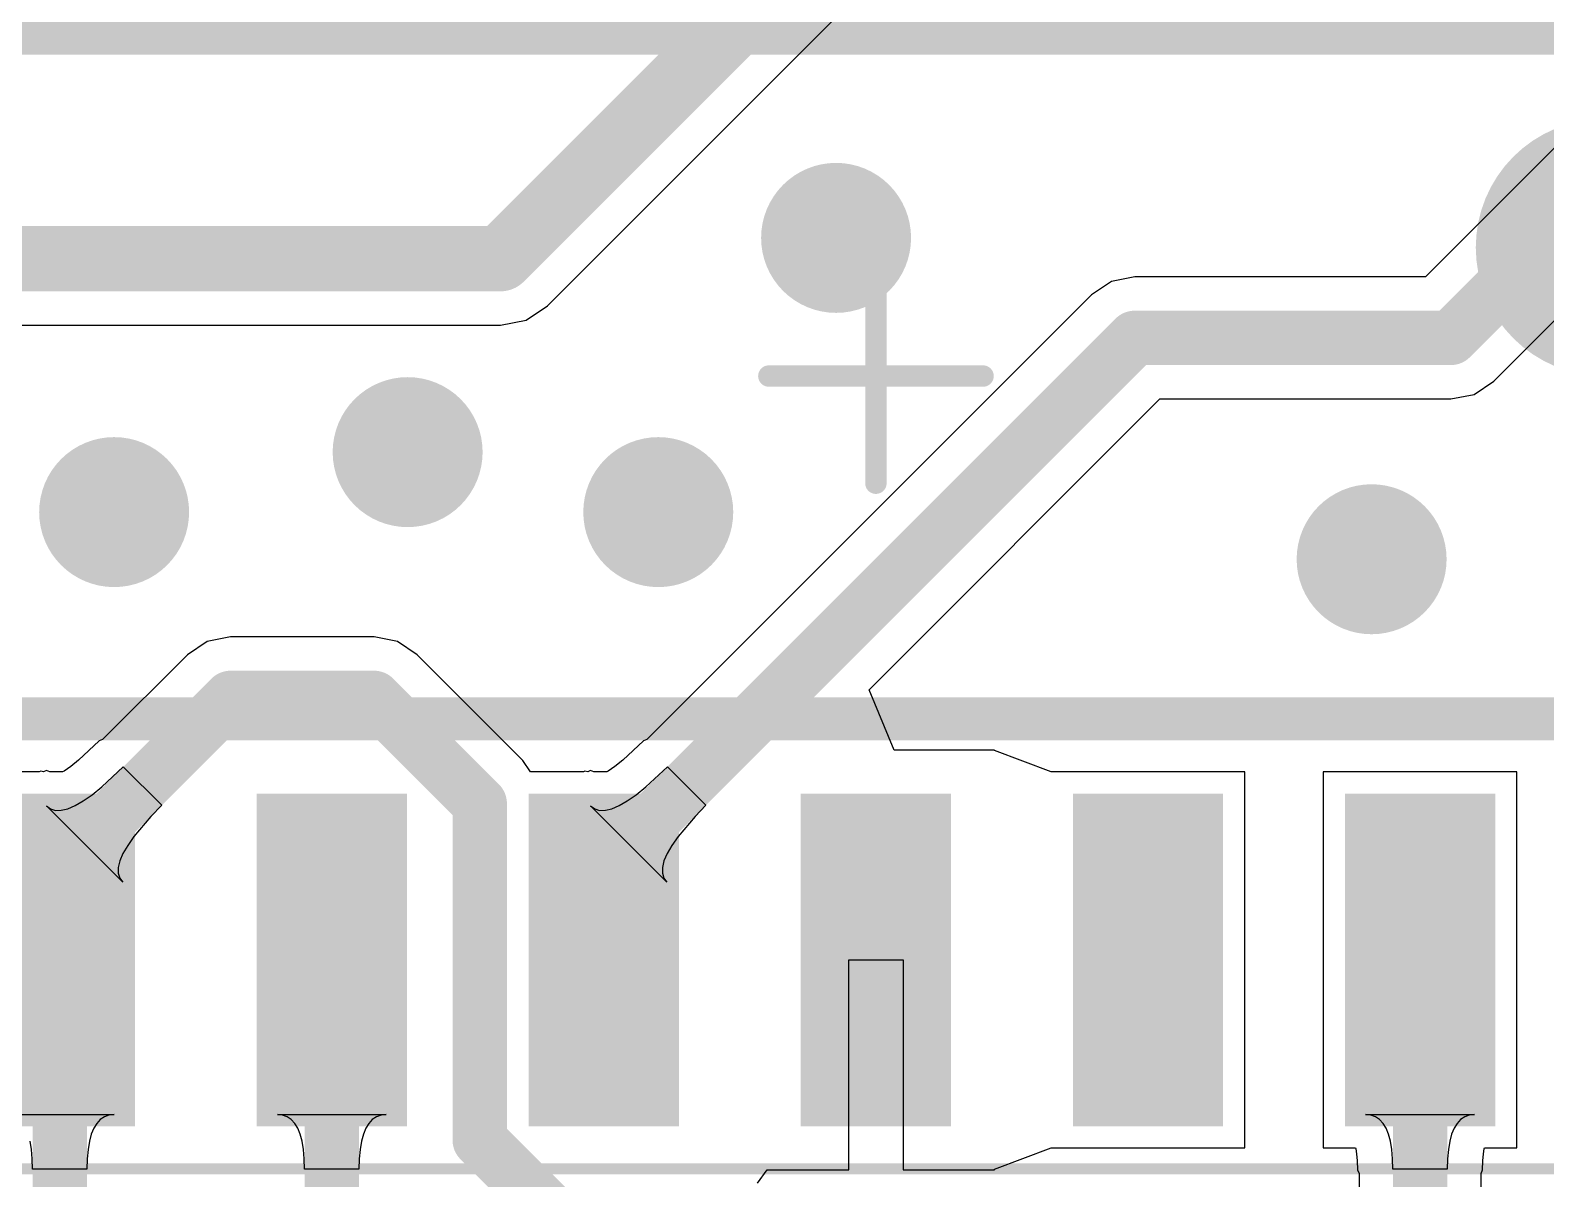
# Model space of a CAD drawing. Header units: millimetres. Extents: x 5.78 to 6.87, y 0.85 to 2.46.
# Drawn here: x 5.9346 to 6.2131, y 1.6775 to 1.8885 of the extents above; entities that cross this region are included whole.
import ezdxf

# ---------------------------------------------------------------- set-up
doc = ezdxf.new("R2010")
doc.units = ezdxf.units.MM
doc.header["$MEASUREMENT"] = 0
for name, color, linetype in [('BottomLayer', 5, 'Continuous'), ('Mechanical15', 56, 'Continuous'), ('MultiLayer', 9, 'Continuous'), ('TopLayer', 1, 'Continuous'), ('TopOverlay', 2, 'Continuous'), ('TopPaste', 8, 'Continuous'), ('TopSolder', 216, 'Continuous'), ('ViaHoleLayer', 16, 'Continuous')]:
    doc.layers.add(name, color=color, linetype=linetype)

# ---------------------------------------------------------------- blocks, each defined once
blk = doc.blocks.new('34355DA5_B1DA_47C2_A88A_ECF82120A4F7_52')
at = {"layer": 'Mechanical15'}
for points, const_width in [([(0.14567, -0.18307), (0.14567, 0.18307)], 0.00197), ([(0, -0.01968), (0, 0.01969)], 0.00394), ([(0.01968, 0), (-0.01969, 0)], 0.00394)]:
    blk.add_lwpolyline(points, dxfattribs=dict(at, const_width=const_width))
at = {"layer": 'Mechanical15', "const_width": 0.00197}
for points in [[(-0.00098, 0.01969, 1), (0.00098, 0.01969, 1)], [(-0.02067, 0, 1), (-0.0187, 0, 1)], [(0.0187, 0, 1), (0.02067, 0, 1)], [(-0.00098, -0.01968, 1), (0.00098, -0.01968, 1)]]:
    blk.add_lwpolyline(points, format="xyb", close=True, dxfattribs=at)
at = {"layer": 'TopLayer'}
for points in [[(0.13583, 0.08819), (0.13583, 0.11181), (0.07874, 0.08819), (0.07874, 0.11181)], [(0.13583, 0.03819), (0.13583, 0.06181), (0.07874, 0.03819), (0.07874, 0.06181)], [(0.13583, -0.01181), (0.13583, 0.01181), (0.07874, -0.01181), (0.07874, 0.01181)], [(0.13583, -0.06181), (0.13583, -0.03819), (0.07874, -0.06181), (0.07874, -0.03819)], [(0.13583, -0.11181), (0.13583, -0.08819), (0.07874, -0.11181), (0.07874, -0.08819)], [(0.13583, -0.16181), (0.13583, -0.13819), (0.07874, -0.16181), (0.07874, -0.13819)]]:
    blk.add_solid(points, dxfattribs=at)
at = {"layer": 'TopOverlay', "const_width": 0.00787}
for points in [[(-0.06299, -0.17323), (-0.06299, 0.17323)], [(0.06299, -0.17323), (0.06299, 0.17323)]]:
    blk.add_lwpolyline(points, dxfattribs=at)
at = {"layer": 'TopOverlay'}
for points, const_width in [([(-0.01181, 0.13386, 1), (-0.03543, 0.13386, 1)], 0.02362), ([(-0.04134, 0.13386, 1), (-0.02953, 0.13386, 1)], 0.01181), ([(-0.01772, 0.13386, 1), (-0.00591, 0.13386, 1)], 0.01181)]:
    blk.add_lwpolyline(points, format="xyb", close=True, dxfattribs=dict(at, const_width=const_width))
at = {"layer": 'TopPaste'}
for points in [[(0.13583, 0.08819), (0.13583, 0.11181), (0.07874, 0.08819), (0.07874, 0.11181)], [(0.13583, 0.03819), (0.13583, 0.06181), (0.07874, 0.03819), (0.07874, 0.06181)], [(0.13583, -0.01181), (0.13583, 0.01181), (0.07874, -0.01181), (0.07874, 0.01181)], [(0.13583, -0.06181), (0.13583, -0.03819), (0.07874, -0.06181), (0.07874, -0.03819)], [(0.13583, -0.11181), (0.13583, -0.08819), (0.07874, -0.11181), (0.07874, -0.08819)], [(0.13583, -0.16181), (0.13583, -0.13819), (0.07874, -0.16181), (0.07874, -0.13819)]]:
    blk.add_solid(points, dxfattribs=at)
at = {"layer": 'TopSolder'}
for points in [[(0.13783, 0.08619), (0.13783, 0.11381), (0.07674, 0.08619), (0.07674, 0.11381)], [(0.13783, 0.03619), (0.13783, 0.06381), (0.07674, 0.03619), (0.07674, 0.06381)], [(0.13783, -0.01381), (0.13783, 0.01381), (0.07674, -0.01381), (0.07674, 0.01381)], [(0.13783, -0.06381), (0.13783, -0.03619), (0.07674, -0.06381), (0.07674, -0.03619)], [(0.13783, -0.11381), (0.13783, -0.08619), (0.07674, -0.11381), (0.07674, -0.08619)], [(0.13783, -0.16381), (0.13783, -0.13619), (0.07674, -0.16381), (0.07674, -0.13619)]]:
    blk.add_solid(points, dxfattribs=at)

msp = doc.modelspace()

# ---------------------------------------------------------------- linework, layer by layer
at = {"layer": 'BottomLayer', "const_width": 0.01378}
for points in [[(6.07579, 1.85039, 1), (6.08957, 1.85039, 1)], [(5.99705, 1.81102, 1), (6.01083, 1.81102, 1)], [(5.94311, 1.8, 1), (5.95689, 1.8, 1)], [(6.04311, 1.8, 1), (6.05689, 1.8, 1)], [(6.17421, 1.79134, 1), (6.18799, 1.79134, 1)]]:
    msp.add_lwpolyline(points, format="xyb", close=True, dxfattribs=at)
at = {"layer": 'MultiLayer', "const_width": 0.01378}
for points in [[(6.07579, 1.85039, 1), (6.08957, 1.85039, 1)], [(5.99705, 1.81102, 1), (6.01083, 1.81102, 1)], [(5.94311, 1.8, 1), (5.95689, 1.8, 1)], [(6.04311, 1.8, 1), (6.05689, 1.8, 1)], [(6.17421, 1.79134, 1), (6.18799, 1.79134, 1)]]:
    msp.add_lwpolyline(points, format="xyb", close=True, dxfattribs=at)
at = {"layer": 'TopLayer'}
for p, q in [((6.20356, 1.82408), (6.28968, 1.91019)), ((6.02967, 1.83792), (6.08215, 1.8904)), ((6.23442, 1.88665), (6.19099, 1.84322)), ((6.13327, 1.84237), (6.12963, 1.83994)), ((6.13756, 1.84322), (6.13327, 1.84237)), ((6.19099, 1.84322), (6.13756, 1.84322)), ((6.13756, 1.84322), (6.13756, 1.84322)), ((6.12963, 1.83994), (6.04789, 1.7582)), ((6.0257, 1.83527), (6.02967, 1.83792)), ((5.90805, 1.83434), (6.02102, 1.83434)), ((6.02102, 1.83434), (6.0257, 1.83527)), ((6.19563, 1.82079), (6.19992, 1.82164)), ((6.19992, 1.82164), (6.20356, 1.82408)), ((6.08876, 1.76735), (6.1422, 1.82079)), ((6.1422, 1.82079), (6.19563, 1.82079)), ((6.19563, 1.82079), (6.19563, 1.82079)), ((5.97141, 1.77707), (5.96712, 1.77622)), ((5.99777, 1.77707), (5.97141, 1.77707)), ((5.97141, 1.77707), (5.97141, 1.77707)), ((6.00206, 1.77622), (5.99777, 1.77707)), ((5.99777, 1.77707), (5.99777, 1.77707)), ((5.96712, 1.77622), (5.96348, 1.77379)), ((6.0057, 1.77379), (6.00206, 1.77622)), ((5.96348, 1.77379), (5.94789, 1.7582)), ((5.96348, 1.77379), (5.96348, 1.77379)), ((6.02512, 1.75437), (6.0057, 1.77379)), ((6.09335, 1.75626), (6.08876, 1.76735)), ((5.94727, 1.75797), (5.94346, 1.75442)), ((5.94789, 1.7582), (5.94727, 1.75797)), ((6.04727, 1.75797), (6.04346, 1.75442)), ((6.04789, 1.7582), (6.04727, 1.75797)), ((6.11181, 1.75626), (6.09335, 1.75626)), ((6.11181, 1.75618), (6.11181, 1.75626)), ((6.12219, 1.75226), (6.11181, 1.75618)), ((5.93624, 1.75226), (5.92219, 1.75226)), ((5.93651, 1.75243), (5.93624, 1.75226)), ((5.93704, 1.7523), (5.93651, 1.75243)), ((5.93755, 1.75251), (5.93704, 1.7523)), ((5.93816, 1.75226), (5.93755, 1.75251)), ((5.94053, 1.75226), (5.93816, 1.75226)), ((5.94081, 1.75242), (5.94053, 1.75226)), ((5.94203, 1.75328), (5.94081, 1.75242)), ((5.94346, 1.75442), (5.94203, 1.75328)), ((5.94771, 1.74951), (5.95169, 1.75321)), ((5.95169, 1.75321), (5.95876, 1.74614)), ((6.02653, 1.75226), (6.02512, 1.75437)), ((6.02512, 1.75437), (6.02512, 1.75437)), ((6.03624, 1.75226), (6.02653, 1.75226)), ((6.03651, 1.75243), (6.03624, 1.75226)), ((6.03704, 1.7523), (6.03651, 1.75243)), ((6.03755, 1.75251), (6.03704, 1.7523)), ((6.03816, 1.75226), (6.03755, 1.75251)), ((6.04053, 1.75226), (6.03816, 1.75226)), ((6.04081, 1.75242), (6.04053, 1.75226)), ((6.04203, 1.75328), (6.04081, 1.75242)), ((6.04346, 1.75442), (6.04203, 1.75328)), ((6.04771, 1.74951), (6.05169, 1.75321)), ((6.05169, 1.75321), (6.05876, 1.74614)), ((6.12381, 1.75226), (6.12219, 1.75226)), ((6.15781, 1.75226), (6.12381, 1.75226)), ((6.15781, 1.68317), (6.15781, 1.75226)), ((6.20781, 1.75226), (6.17219, 1.75226)), ((6.17219, 1.75226), (6.17219, 1.68317)), ((6.20781, 1.68317), (6.20781, 1.75226)), ((5.94594, 1.74808), (5.94771, 1.74951)), ((6.04594, 1.74808), (6.04771, 1.74951)), ((5.94282, 1.74608), (5.94431, 1.74694)), ((5.94431, 1.74694), (5.94594, 1.74808)), ((6.04282, 1.74608), (6.04431, 1.74694)), ((6.04431, 1.74694), (6.04594, 1.74808)), ((5.95157, 1.732), (5.93755, 1.74602)), ((5.93755, 1.74602), (5.93832, 1.74547)), ((5.93832, 1.74547), (5.93923, 1.74519)), ((5.93923, 1.74519), (5.94028, 1.74521)), ((5.94028, 1.74521), (5.94148, 1.7455)), ((5.94148, 1.7455), (5.94282, 1.74608)), ((5.95677, 1.74408), (5.95363, 1.74039)), ((5.95876, 1.74614), (5.95677, 1.74408)), ((6.05157, 1.732), (6.03755, 1.74602)), ((6.03755, 1.74602), (6.03832, 1.74547)), ((6.03832, 1.74547), (6.03923, 1.74519)), ((6.03923, 1.74519), (6.04028, 1.74521)), ((6.04028, 1.74521), (6.04148, 1.7455)), ((6.04148, 1.7455), (6.04282, 1.74608)), ((6.05677, 1.74408), (6.05363, 1.74039)), ((6.05876, 1.74614), (6.05677, 1.74408)), ((5.95249, 1.73876), (5.95163, 1.73727)), ((5.95363, 1.74039), (5.95249, 1.73876)), ((6.05249, 1.73876), (6.05163, 1.73727)), ((6.05363, 1.74039), (6.05249, 1.73876)), ((5.95105, 1.73593), (5.95076, 1.73473)), ((5.95163, 1.73727), (5.95105, 1.73593)), ((6.05105, 1.73593), (6.05076, 1.73473)), ((6.05163, 1.73727), (6.05105, 1.73593)), ((5.95076, 1.73473), (5.95075, 1.73368)), ((5.95075, 1.73368), (5.95102, 1.73276)), ((5.95102, 1.73276), (5.95157, 1.732)), ((6.05076, 1.73473), (6.05075, 1.73368)), ((6.05075, 1.73368), (6.05102, 1.73276)), ((6.05102, 1.73276), (6.05157, 1.732)), ((6.085, 1.67917), (6.085, 1.71772)), ((6.085, 1.71772), (6.095, 1.71772)), ((6.095, 1.71772), (6.095, 1.67917)), ((5.93, 1.68929), (5.95, 1.68929)), ((5.9468, 1.68769), (5.94625, 1.68679)), ((5.94745, 1.68839), (5.9468, 1.68769)), ((5.9482, 1.68889), (5.94745, 1.68839)), ((5.94905, 1.68919), (5.9482, 1.68889)), ((5.95, 1.68929), (5.94905, 1.68919)), ((5.98095, 1.68919), (5.98, 1.68929)), ((5.98, 1.68929), (6, 1.68929)), ((5.9818, 1.68889), (5.98095, 1.68919)), ((5.98255, 1.68839), (5.9818, 1.68889)), ((5.9832, 1.68769), (5.98255, 1.68839)), ((5.98375, 1.68679), (5.9832, 1.68769)), ((5.9968, 1.68769), (5.99625, 1.68679)), ((5.99745, 1.68839), (5.9968, 1.68769)), ((5.9982, 1.68889), (5.99745, 1.68839)), ((5.99905, 1.68919), (5.9982, 1.68889)), ((6, 1.68929), (5.99905, 1.68919)), ((6.18095, 1.68919), (6.18, 1.68929)), ((6.18, 1.68929), (6.2, 1.68929)), ((6.1818, 1.68889), (6.18095, 1.68919)), ((6.18255, 1.68839), (6.1818, 1.68889)), ((6.1832, 1.68769), (6.18255, 1.68839)), ((6.18375, 1.68679), (6.1832, 1.68769)), ((6.1968, 1.68769), (6.19625, 1.68679)), ((6.19745, 1.68839), (6.1968, 1.68769)), ((6.1982, 1.68889), (6.19745, 1.68839)), ((6.19905, 1.68919), (6.1982, 1.68889)), ((6.2, 1.68929), (6.19905, 1.68919)), ((5.9458, 1.68569), (5.94545, 1.68439)), ((5.94625, 1.68679), (5.9458, 1.68569)), ((5.9842, 1.68569), (5.98375, 1.68679)), ((5.98455, 1.68439), (5.9842, 1.68569)), ((5.9958, 1.68569), (5.99545, 1.68439)), ((5.99625, 1.68679), (5.9958, 1.68569)), ((6.1842, 1.68569), (6.18375, 1.68679)), ((6.18455, 1.68439), (6.1842, 1.68569)), ((6.1958, 1.68569), (6.19545, 1.68439)), ((6.19625, 1.68679), (6.1958, 1.68569)), ((5.9348, 1.68289), (5.93455, 1.68439)), ((5.93495, 1.68119), (5.9348, 1.68289)), ((5.9452, 1.68289), (5.94505, 1.68119)), ((5.94545, 1.68439), (5.9452, 1.68289)), ((5.9848, 1.68289), (5.98455, 1.68439)), ((5.98495, 1.68119), (5.9848, 1.68289)), ((5.9952, 1.68289), (5.99505, 1.68119)), ((5.99545, 1.68439), (5.9952, 1.68289)), ((6.11181, 1.67926), (6.12219, 1.68317)), ((6.12219, 1.68317), (6.12381, 1.68317)), ((6.12381, 1.68317), (6.15781, 1.68317)), ((6.17219, 1.68317), (6.17815, 1.68317)), ((6.17815, 1.68317), (6.1782, 1.68301)), ((6.1782, 1.68301), (6.17835, 1.68207)), ((6.1848, 1.68289), (6.18455, 1.68439)), ((6.18495, 1.68119), (6.1848, 1.68289)), ((6.1952, 1.68289), (6.19505, 1.68119)), ((6.19545, 1.68439), (6.1952, 1.68289)), ((6.20165, 1.68207), (6.2018, 1.68301)), ((6.2018, 1.68301), (6.20185, 1.68317)), ((6.20185, 1.68317), (6.20781, 1.68317)), ((5.935, 1.67929), (5.93495, 1.68119)), ((5.94505, 1.68119), (5.945, 1.67929)), ((5.985, 1.67929), (5.98495, 1.68119)), ((5.99505, 1.68119), (5.995, 1.67929)), ((6.17835, 1.68207), (6.17846, 1.68082)), ((6.17846, 1.68082), (6.17851, 1.67912)), ((6.185, 1.67929), (6.18495, 1.68119)), ((6.19505, 1.68119), (6.195, 1.67929)), ((6.20149, 1.67912), (6.20154, 1.68082)), ((6.20154, 1.68082), (6.20165, 1.68207)), ((5.945, 1.67929), (5.935, 1.67929)), ((5.995, 1.67929), (5.985, 1.67929)), ((6.06822, 1.6767), (6.07004, 1.67917)), ((6.07004, 1.67917), (6.085, 1.67917)), ((6.095, 1.67917), (6.11181, 1.67917)), ((6.11181, 1.67917), (6.11181, 1.67926)), ((6.17851, 1.67912), (6.17878, 1.6785)), ((6.17878, 1.6785), (6.17878, 1.66937)), ((6.195, 1.67929), (6.185, 1.67929)), ((6.20122, 1.6785), (6.20149, 1.67912)), ((6.20122, 1.67039), (6.20122, 1.6785))]:
    msp.add_line(p, q, dxfattribs=at)
for points, const_width in [([(6.19563, 1.83201), (6.28638, 1.92275)], 0.01), ([(6.02102, 1.84657), (6.09, 1.91555)], 0.012), ([(5.87303, 1.84657), (6.02102, 1.84657)], 0.012), ([(6.04, 1.73445), (6.13756, 1.83201)], 0.01), ([(6.13756, 1.83201), (6.19563, 1.83201)], 0.01), ([(5.94, 1.73445), (5.97141, 1.76586)], 0.01), ([(5.97141, 1.76586), (5.99777, 1.76586)], 0.01), ([(5.99777, 1.76586), (6.01719, 1.74644)], 0.01), ([(6.01719, 1.68462), (6.01719, 1.74644)], 0.01), ([(5.94, 1.71772), (5.94, 1.73445)], 0.01), ([(6.04, 1.71772), (6.04, 1.73445)], 0.01), ([(5.94, 1.66638), (5.94, 1.71772)], 0.01), ([(5.99, 1.66756), (5.99, 1.71772)], 0.01), ([(6.19, 1.64441), (6.19, 1.71772)], 0.01), ([(6.01719, 1.68462), (6.03296, 1.66885)], 0.01)]:
    msp.add_lwpolyline(points, dxfattribs=dict(at, const_width=const_width))
for points, const_width in [([(6.07579, 1.85039, 1), (6.08957, 1.85039, 1)], 0.01378), ([(6.01802, 1.84657, 1), (6.02402, 1.84657, 1)], 0.006), ([(6.01802, 1.84657, 1), (6.02402, 1.84657, 1)], 0.006), ([(6.13506, 1.83201, 1), (6.14006, 1.83201, 1)], 0.005), ([(6.13506, 1.83201, 1), (6.14006, 1.83201, 1)], 0.005), ([(6.19313, 1.83201, 1), (6.19813, 1.83201, 1)], 0.005), ([(6.19313, 1.83201, 1), (6.19813, 1.83201, 1)], 0.005), ([(5.99705, 1.81102, 1), (6.01083, 1.81102, 1)], 0.01378), ([(5.94311, 1.8, 1), (5.95689, 1.8, 1)], 0.01378), ([(6.04311, 1.8, 1), (6.05689, 1.8, 1)], 0.01378), ([(6.17421, 1.79134, 1), (6.18799, 1.79134, 1)], 0.01378), ([(5.96891, 1.76586, 1), (5.97391, 1.76586, 1)], 0.005), ([(5.96891, 1.76586, 1), (5.97391, 1.76586, 1)], 0.005), ([(5.99527, 1.76586, 1), (6.00027, 1.76586, 1)], 0.005), ([(5.99527, 1.76586, 1), (6.00027, 1.76586, 1)], 0.005), ([(6.01469, 1.74644, 1), (6.01969, 1.74644, 1)], 0.005), ([(6.01469, 1.74644, 1), (6.01969, 1.74644, 1)], 0.005), ([(5.9375, 1.73445, 1), (5.9425, 1.73445, 1)], 0.005), ([(5.9375, 1.73445, 1), (5.9425, 1.73445, 1)], 0.005), ([(6.0375, 1.73445, 1), (6.0425, 1.73445, 1)], 0.005), ([(6.0375, 1.73445, 1), (6.0425, 1.73445, 1)], 0.005), ([(5.9375, 1.71772, 1), (5.9425, 1.71772, 1)], 0.005), ([(5.9375, 1.71772, 1), (5.9425, 1.71772, 1)], 0.005), ([(5.9875, 1.71772, 1), (5.9925, 1.71772, 1)], 0.005), ([(6.0375, 1.71772, 1), (6.0425, 1.71772, 1)], 0.005), ([(6.1875, 1.71772, 1), (6.1925, 1.71772, 1)], 0.005), ([(6.01469, 1.68462, 1), (6.01969, 1.68462, 1)], 0.005), ([(6.01469, 1.68462, 1), (6.01969, 1.68462, 1)], 0.005)]:
    msp.add_lwpolyline(points, format="xyb", close=True, dxfattribs=dict(at, const_width=const_width))
at = {"layer": 'ViaHoleLayer', "const_width": 0.00689}
for points in [[(6.07923, 1.85039, 1), (6.08612, 1.85039, 1)], [(6.00049, 1.81102, 1), (6.00738, 1.81102, 1)], [(5.94656, 1.8, 1), (5.95344, 1.8, 1)], [(6.04656, 1.8, 1), (6.05344, 1.8, 1)], [(6.17766, 1.79134, 1), (6.18455, 1.79134, 1)]]:
    msp.add_lwpolyline(points, format="xyb", close=True, dxfattribs=at)

# ---------------------------------------------------------------- block references
at = {"rotation": 270}
msp.add_blockref('34355DA5_B1DA_47C2_A88A_ECF82120A4F7_52', (6.09, 1.825), dxfattribs=at)

doc.saveas('drawing.dxf')
